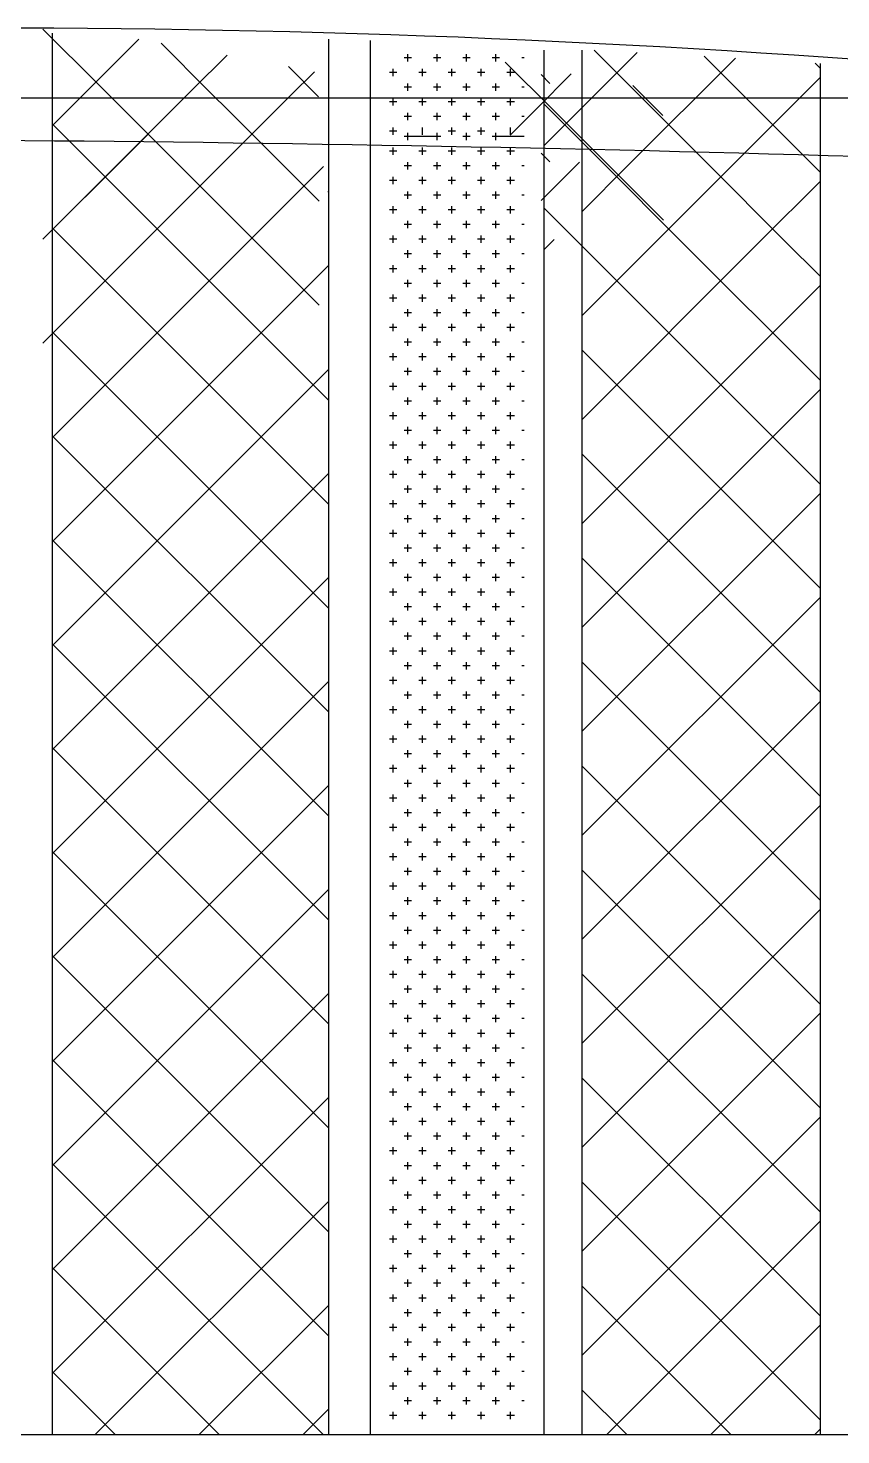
# Model space of a CAD drawing. Header units: inches. Extents: x 18.5 to 61, y 8.5 to 33.3.
# Drawn here: x 34.953 to 35.273, y 27.474 to 28.028 of the extents above; entities that cross this region are included whole.
import ezdxf

# ---------------------------------------------------------------- set-up
doc = ezdxf.new("R2010")
doc.units = ezdxf.units.IN
doc.header["$MEASUREMENT"] = 0
doc.layers.add('02', color=2, linetype='Continuous')
doc.layers.add('4', color=4, linetype='Continuous')

msp = doc.modelspace()

# ---------------------------------------------------------------- linework, layer by layer
at = {"layer": '02'}
for p, q in [((34.98104, 28.00574), (34.95908, 28.0277)), ((34.96269, 28.02607), (34.96269, 27.47433)), ((34.97899, 28.00584), (34.99681, 28.02367)), ((35.07143, 28.02368), (35.07143, 27.47433)), ((35.02415, 28.00355), (35.00556, 28.02214)), ((35.08791, 28.02313), (35.08791, 27.47433)), ((35.1562, 28.01933), (35.1562, 27.47433)), ((35.1562, 27.9817), (35.19295, 28.01845)), ((35.1712, 28.01933), (35.1712, 27.47433)), ((35.22084, 27.97451), (35.17601, 28.01934)), ((35.01796, 28.00388), (35.03154, 28.01746)), ((35.06758, 28.00105), (35.05574, 28.01289)), ((35.10409, 28.01638), (35.1012, 28.01638)), ((35.10265, 28.01494), (35.10265, 28.01783)), ((35.11567, 28.01638), (35.11278, 28.01638)), ((35.11422, 28.01494), (35.11422, 28.01783)), ((35.12725, 28.01638), (35.12435, 28.01638)), ((35.1258, 28.01494), (35.1258, 28.01783)), ((35.13882, 28.01638), (35.13593, 28.01638)), ((35.13738, 28.01494), (35.13738, 28.01783)), ((35.15962, 27.99612), (35.14103, 28.01471)), ((35.14852, 28.01638), (35.1475, 28.01638)), ((35.18947, 27.97405), (35.23165, 28.01622)), ((35.26116, 27.97511), (35.21931, 28.01696)), ((35.26494, 28.01227), (35.26299, 28.01422)), ((35.26494, 28.01409), (35.26494, 27.47433)), ((35.0567, 28.0017), (35.0659, 28.0109)), ((35.09831, 28.0106), (35.09541, 28.0106)), ((35.09686, 28.00915), (35.09686, 28.01204)), ((35.10988, 28.0106), (35.10699, 28.0106)), ((35.10844, 28.00915), (35.10844, 28.01204)), ((35.12146, 28.0106), (35.11856, 28.0106)), ((35.12001, 28.00915), (35.12001, 28.01204)), ((35.13303, 28.0106), (35.13014, 28.0106)), ((35.13159, 28.00915), (35.13159, 28.01204)), ((35.14461, 28.0106), (35.14172, 28.0106)), ((35.14316, 28.00915), (35.14316, 28.01204)), ((35.15342, 27.99645), (35.167, 28.01003)), ((35.15862, 28.00631), (35.1552, 28.00973)), ((35.23104, 27.97469), (35.26494, 28.00859)), ((34.96479, 27.99164), (34.97899, 28.00584)), ((34.99393, 27.99284), (34.98104, 28.00574)), ((35.00748, 27.9934), (35.01796, 28.00388)), ((35.03323, 27.99447), (35.02415, 28.00355)), ((35.05017, 27.99517), (35.0567, 28.0017)), ((35.10409, 28.00481), (35.1012, 28.00481)), ((35.10265, 28.00336), (35.10265, 28.00625)), ((35.11567, 28.00481), (35.11278, 28.00481)), ((35.11422, 28.00336), (35.11422, 28.00625)), ((35.12725, 28.00481), (35.12435, 28.00481)), ((35.1258, 28.00336), (35.1258, 28.00625)), ((35.13882, 28.00481), (35.13593, 28.00481)), ((35.13738, 28.00336), (35.13738, 28.00625)), ((35.14852, 28.00481), (35.1475, 28.00481)), ((35.20305, 27.99362), (35.19121, 28.00546)), ((34.21736, 28.00057), (35.42063, 28.00057)), ((35.09831, 27.99902), (35.09541, 27.99902)), ((35.09686, 27.99757), (35.09686, 28.00047)), ((35.10988, 27.99902), (35.10699, 27.99902)), ((35.10844, 27.99757), (35.10844, 28.00047)), ((35.12146, 27.99902), (35.11856, 27.99902)), ((35.12001, 27.99757), (35.12001, 28.00047)), ((35.13303, 27.99902), (35.13014, 27.99902)), ((35.13159, 27.99757), (35.13159, 28.00047)), ((35.14461, 27.99902), (35.14172, 27.99902)), ((35.14294, 27.98597), (35.15342, 27.99645)), ((35.14316, 27.99757), (35.14316, 28.00047)), ((35.18018, 27.97424), (35.1562, 27.99823)), ((35.1687, 27.98704), (35.15962, 27.99612)), ((34.95908, 27.90408), (35.05017, 27.99517)), ((34.95908, 27.945), (35.00748, 27.9934)), ((34.96269, 27.98954), (34.96533, 27.99219)), ((34.98465, 27.96843), (34.96269, 27.99039)), ((35.06782, 27.91896), (34.99393, 27.99284)), ((35.06782, 27.95988), (35.03323, 27.99447)), ((35.10409, 27.99323), (35.1012, 27.99323)), ((35.10265, 27.99178), (35.10265, 27.99468)), ((35.11567, 27.99323), (35.11278, 27.99323)), ((35.11422, 27.99178), (35.11422, 27.99468)), ((35.12725, 27.99323), (35.12435, 27.99323)), ((35.1258, 27.99178), (35.1258, 27.99468)), ((35.13882, 27.99323), (35.13593, 27.99323)), ((35.13738, 27.99178), (35.13738, 27.99468)), ((35.14852, 27.99323), (35.1475, 27.99323)), ((34.9826, 27.96852), (35.00043, 27.98635)), ((35.09831, 27.98744), (35.09541, 27.98744)), ((35.09686, 27.986), (35.09686, 27.98889)), ((35.11567, 27.98544), (35.1012, 27.98544)), ((35.10265, 27.98399), (35.10265, 27.98689)), ((35.10844, 27.986), (35.10844, 27.98889)), ((35.11422, 27.98399), (35.11422, 27.98689)), ((35.12146, 27.98744), (35.11856, 27.98744)), ((35.12001, 27.986), (35.12001, 27.98889)), ((35.12725, 27.98544), (35.12435, 27.98544)), ((35.1258, 27.98399), (35.1258, 27.98689)), ((35.13303, 27.98744), (35.13014, 27.98744)), ((35.13159, 27.986), (35.13159, 27.98889)), ((35.14852, 27.98544), (35.13593, 27.98544)), ((35.13738, 27.98399), (35.13738, 27.98689)), ((35.14316, 27.986), (35.14316, 27.98889)), ((35.20329, 27.95245), (35.1687, 27.98704)), ((35.02157, 27.96657), (35.03515, 27.98015)), ((35.09831, 27.97965), (35.09541, 27.97965)), ((35.09686, 27.9782), (35.09686, 27.9811)), ((35.10988, 27.97965), (35.10699, 27.97965)), ((35.10844, 27.9782), (35.10844, 27.9811)), ((35.12146, 27.97965), (35.11856, 27.97965)), ((35.12001, 27.9782), (35.12001, 27.9811)), ((35.13303, 27.97965), (35.13014, 27.97965)), ((35.13159, 27.9782), (35.13159, 27.9811)), ((35.14461, 27.97965), (35.14172, 27.97965)), ((35.14316, 27.9782), (35.14316, 27.9811)), ((35.10409, 27.97386), (35.1012, 27.97386)), ((35.10265, 27.97242), (35.10265, 27.97531)), ((35.11567, 27.97386), (35.11278, 27.97386)), ((35.11422, 27.97242), (35.11422, 27.97531)), ((35.12725, 27.97386), (35.12435, 27.97386)), ((35.1258, 27.97242), (35.1258, 27.97531)), ((35.13882, 27.97386), (35.13593, 27.97386)), ((35.13738, 27.97242), (35.13738, 27.97531)), ((35.14852, 27.97386), (35.1475, 27.97386)), ((35.15862, 27.97537), (35.1552, 27.97879)), ((35.1552, 27.96021), (35.17026, 27.97527)), ((35.1712, 27.95577), (35.18947, 27.97405)), ((35.20992, 27.9445), (35.18018, 27.97424)), ((35.20091, 27.94456), (35.23104, 27.97469)), ((35.25113, 27.94422), (35.22084, 27.97451)), ((35.26494, 27.97134), (35.26116, 27.97511)), ((34.9684, 27.95432), (34.9826, 27.96852)), ((34.99755, 27.95553), (34.98465, 27.96843)), ((35.06031, 27.96439), (35.06952, 27.97359)), ((35.09686, 27.96663), (35.09686, 27.96952)), ((35.10844, 27.96663), (35.10844, 27.96952)), ((35.12001, 27.96663), (35.12001, 27.96952)), ((35.13159, 27.96663), (35.13159, 27.96952)), ((35.14316, 27.96663), (35.14316, 27.96952)), ((35.01109, 27.95609), (35.02157, 27.96657)), ((35.05378, 27.95786), (35.06031, 27.96439)), ((35.07143, 27.9635), (35.0712, 27.96373)), ((35.09831, 27.96807), (35.09541, 27.96807)), ((35.10265, 27.96084), (35.10265, 27.96373)), ((35.10988, 27.96807), (35.10699, 27.96807)), ((35.11422, 27.96084), (35.11422, 27.96373)), ((35.12146, 27.96807), (35.11856, 27.96807)), ((35.1258, 27.96084), (35.1258, 27.96373)), ((35.13303, 27.96807), (35.13014, 27.96807)), ((35.13738, 27.96084), (35.13738, 27.96373)), ((35.14461, 27.96807), (35.14172, 27.96807)), ((35.24156, 27.94429), (35.26494, 27.96766)), ((34.96269, 27.86676), (35.05378, 27.95786)), ((35.09686, 27.95505), (35.09686, 27.95795)), ((35.10409, 27.96229), (35.1012, 27.96229)), ((35.10844, 27.95505), (35.10844, 27.95795)), ((35.11567, 27.96229), (35.11278, 27.96229)), ((35.12001, 27.95505), (35.12001, 27.95795)), ((35.12725, 27.96229), (35.12435, 27.96229)), ((35.13159, 27.95505), (35.13159, 27.95795)), ((35.13882, 27.96229), (35.13593, 27.96229)), ((35.14316, 27.95505), (35.14316, 27.95795)), ((35.14852, 27.96229), (35.1475, 27.96229)), ((35.16871, 27.94478), (35.1562, 27.9573)), ((34.96269, 27.90769), (35.01109, 27.95609)), ((34.96269, 27.94861), (34.9684, 27.95432)), ((35.07143, 27.88164), (34.99755, 27.95553)), ((35.09831, 27.9565), (35.09541, 27.9565)), ((35.10265, 27.94926), (35.10265, 27.95216)), ((35.10988, 27.9565), (35.10699, 27.9565)), ((35.11422, 27.94926), (35.11422, 27.95216)), ((35.12146, 27.9565), (35.11856, 27.9565)), ((35.1258, 27.94926), (35.1258, 27.95216)), ((35.13303, 27.9565), (35.13014, 27.9565)), ((35.13738, 27.94926), (35.13738, 27.95216)), ((35.14461, 27.9565), (35.14172, 27.9565)), ((35.07143, 27.84072), (34.96269, 27.94946)), ((35.09686, 27.94348), (35.09686, 27.94637)), ((35.10409, 27.95071), (35.1012, 27.95071)), ((35.10844, 27.94348), (35.10844, 27.94637)), ((35.11567, 27.95071), (35.11278, 27.95071)), ((35.12001, 27.94348), (35.12001, 27.94637)), ((35.12725, 27.95071), (35.12435, 27.95071)), ((35.13159, 27.94348), (35.13159, 27.94637)), ((35.13882, 27.95071), (35.13593, 27.95071)), ((35.14316, 27.94348), (35.14316, 27.94637)), ((35.14852, 27.95071), (35.1475, 27.95071)), ((35.09831, 27.94492), (35.09541, 27.94492)), ((35.10265, 27.93769), (35.10265, 27.94058)), ((35.10988, 27.94492), (35.10699, 27.94492)), ((35.11422, 27.93769), (35.11422, 27.94058)), ((35.12146, 27.94492), (35.11856, 27.94492)), ((35.1258, 27.93769), (35.1258, 27.94058)), ((35.13303, 27.94492), (35.13014, 27.94492)), ((35.13738, 27.93769), (35.13738, 27.94058)), ((35.14461, 27.94492), (35.14172, 27.94492)), ((35.1562, 27.94077), (35.16027, 27.94484)), ((35.26494, 27.84856), (35.16871, 27.94478)), ((35.1712, 27.91484), (35.20091, 27.94456)), ((35.1712, 27.87392), (35.24156, 27.94429)), ((35.26494, 27.88949), (35.20992, 27.9445)), ((35.26494, 27.93041), (35.25113, 27.94422)), ((35.10409, 27.93914), (35.1012, 27.93914)), ((35.11567, 27.93914), (35.11278, 27.93914)), ((35.12725, 27.93914), (35.12435, 27.93914)), ((35.13882, 27.93914), (35.13593, 27.93914)), ((35.14852, 27.93914), (35.1475, 27.93914)), ((34.96269, 27.82583), (35.07143, 27.93458)), ((35.09831, 27.93335), (35.09541, 27.93335)), ((35.09686, 27.9319), (35.09686, 27.93479)), ((35.10988, 27.93335), (35.10699, 27.93335)), ((35.10844, 27.9319), (35.10844, 27.93479)), ((35.12146, 27.93335), (35.11856, 27.93335)), ((35.12001, 27.9319), (35.12001, 27.93479)), ((35.13303, 27.93335), (35.13014, 27.93335)), ((35.13159, 27.9319), (35.13159, 27.93479)), ((35.14461, 27.93335), (35.14172, 27.93335)), ((35.14316, 27.9319), (35.14316, 27.93479)), ((35.10409, 27.92756), (35.1012, 27.92756)), ((35.10265, 27.92611), (35.10265, 27.92901)), ((35.11567, 27.92756), (35.11278, 27.92756)), ((35.11422, 27.92611), (35.11422, 27.92901)), ((35.12725, 27.92756), (35.12435, 27.92756)), ((35.1258, 27.92611), (35.1258, 27.92901)), ((35.13882, 27.92756), (35.13593, 27.92756)), ((35.13738, 27.92611), (35.13738, 27.92901)), ((35.14852, 27.92756), (35.1475, 27.92756)), ((35.1712, 27.83299), (35.26494, 27.92673)), ((35.09831, 27.92177), (35.09541, 27.92177)), ((35.09686, 27.92032), (35.09686, 27.92322)), ((35.10988, 27.92177), (35.10699, 27.92177)), ((35.10844, 27.92032), (35.10844, 27.92322)), ((35.12146, 27.92177), (35.11856, 27.92177)), ((35.12001, 27.92032), (35.12001, 27.92322)), ((35.13303, 27.92177), (35.13014, 27.92177)), ((35.13159, 27.92032), (35.13159, 27.92322)), ((35.14461, 27.92177), (35.14172, 27.92177)), ((35.14316, 27.92032), (35.14316, 27.92322)), ((35.10409, 27.91598), (35.1012, 27.91598)), ((35.10265, 27.91454), (35.10265, 27.91743)), ((35.11567, 27.91598), (35.11278, 27.91598)), ((35.11422, 27.91454), (35.11422, 27.91743)), ((35.12725, 27.91598), (35.12435, 27.91598)), ((35.1258, 27.91454), (35.1258, 27.91743)), ((35.13882, 27.91598), (35.13593, 27.91598)), ((35.13738, 27.91454), (35.13738, 27.91743)), ((35.14852, 27.91598), (35.1475, 27.91598)), ((35.07143, 27.79979), (34.96269, 27.90853)), ((35.09831, 27.9102), (35.09541, 27.9102)), ((35.09686, 27.90875), (35.09686, 27.91164)), ((35.10988, 27.9102), (35.10699, 27.9102)), ((35.10844, 27.90875), (35.10844, 27.91164)), ((35.12146, 27.9102), (35.11856, 27.9102)), ((35.12001, 27.90875), (35.12001, 27.91164)), ((35.13303, 27.9102), (35.13014, 27.9102)), ((35.13159, 27.90875), (35.13159, 27.91164)), ((35.14461, 27.9102), (35.14172, 27.9102)), ((35.14316, 27.90875), (35.14316, 27.91164)), ((35.10409, 27.90441), (35.1012, 27.90441)), ((35.10265, 27.90296), (35.10265, 27.90585)), ((35.11567, 27.90441), (35.11278, 27.90441)), ((35.11422, 27.90296), (35.11422, 27.90585)), ((35.12725, 27.90441), (35.12435, 27.90441)), ((35.1258, 27.90296), (35.1258, 27.90585)), ((35.13882, 27.90441), (35.13593, 27.90441)), ((35.13738, 27.90296), (35.13738, 27.90585)), ((35.14852, 27.90441), (35.1475, 27.90441)), ((35.09831, 27.89862), (35.09541, 27.89862)), ((35.09686, 27.89717), (35.09686, 27.90007)), ((35.10988, 27.89862), (35.10699, 27.89862)), ((35.10844, 27.89717), (35.10844, 27.90007)), ((35.12146, 27.89862), (35.11856, 27.89862)), ((35.12001, 27.89717), (35.12001, 27.90007)), ((35.13303, 27.89862), (35.13014, 27.89862)), ((35.13159, 27.89717), (35.13159, 27.90007)), ((35.14461, 27.89862), (35.14172, 27.89862)), ((35.14316, 27.89717), (35.14316, 27.90007)), ((35.26494, 27.80763), (35.1712, 27.90137)), ((34.96269, 27.78491), (35.07143, 27.89365)), ((35.10409, 27.89283), (35.1012, 27.89283)), ((35.10265, 27.89138), (35.10265, 27.89428)), ((35.11567, 27.89283), (35.11278, 27.89283)), ((35.11422, 27.89138), (35.11422, 27.89428)), ((35.12725, 27.89283), (35.12435, 27.89283)), ((35.1258, 27.89138), (35.1258, 27.89428)), ((35.13882, 27.89283), (35.13593, 27.89283)), ((35.13738, 27.89138), (35.13738, 27.89428)), ((35.14852, 27.89283), (35.1475, 27.89283)), ((35.09831, 27.88704), (35.09541, 27.88704)), ((35.09686, 27.8856), (35.09686, 27.88849)), ((35.10988, 27.88704), (35.10699, 27.88704)), ((35.10844, 27.8856), (35.10844, 27.88849)), ((35.12146, 27.88704), (35.11856, 27.88704)), ((35.12001, 27.8856), (35.12001, 27.88849)), ((35.13303, 27.88704), (35.13014, 27.88704)), ((35.13159, 27.8856), (35.13159, 27.88849)), ((35.14461, 27.88704), (35.14172, 27.88704)), ((35.14316, 27.8856), (35.14316, 27.88849)), ((35.1712, 27.79206), (35.26494, 27.88581)), ((35.10409, 27.88126), (35.1012, 27.88126)), ((35.10265, 27.87981), (35.10265, 27.8827)), ((35.11567, 27.88126), (35.11278, 27.88126)), ((35.11422, 27.87981), (35.11422, 27.8827)), ((35.12725, 27.88126), (35.12435, 27.88126)), ((35.1258, 27.87981), (35.1258, 27.8827)), ((35.13882, 27.88126), (35.13593, 27.88126)), ((35.13738, 27.87981), (35.13738, 27.8827)), ((35.14852, 27.88126), (35.1475, 27.88126)), ((35.09831, 27.87547), (35.09541, 27.87547)), ((35.09686, 27.87402), (35.09686, 27.87691)), ((35.10988, 27.87547), (35.10699, 27.87547)), ((35.10844, 27.87402), (35.10844, 27.87691)), ((35.12146, 27.87547), (35.11856, 27.87547)), ((35.12001, 27.87402), (35.12001, 27.87691)), ((35.13303, 27.87547), (35.13014, 27.87547)), ((35.13159, 27.87402), (35.13159, 27.87691)), ((35.14461, 27.87547), (35.14172, 27.87547)), ((35.14316, 27.87402), (35.14316, 27.87691)), ((35.10409, 27.86968), (35.1012, 27.86968)), ((35.10265, 27.86823), (35.10265, 27.87113)), ((35.11567, 27.86968), (35.11278, 27.86968)), ((35.11422, 27.86823), (35.11422, 27.87113)), ((35.12725, 27.86968), (35.12435, 27.86968)), ((35.1258, 27.86823), (35.1258, 27.87113)), ((35.13882, 27.86968), (35.13593, 27.86968)), ((35.13738, 27.86823), (35.13738, 27.87113)), ((35.14852, 27.86968), (35.1475, 27.86968)), ((35.07143, 27.75886), (34.96269, 27.86761)), ((35.09831, 27.86389), (35.09541, 27.86389)), ((35.09686, 27.86245), (35.09686, 27.86534)), ((35.10988, 27.86389), (35.10699, 27.86389)), ((35.10844, 27.86245), (35.10844, 27.86534)), ((35.12146, 27.86389), (35.11856, 27.86389)), ((35.12001, 27.86245), (35.12001, 27.86534)), ((35.13303, 27.86389), (35.13014, 27.86389)), ((35.13159, 27.86245), (35.13159, 27.86534)), ((35.14461, 27.86389), (35.14172, 27.86389)), ((35.14316, 27.86245), (35.14316, 27.86534)), ((35.10409, 27.8581), (35.1012, 27.8581)), ((35.10265, 27.85666), (35.10265, 27.85955)), ((35.11567, 27.8581), (35.11278, 27.8581)), ((35.11422, 27.85666), (35.11422, 27.85955)), ((35.12725, 27.8581), (35.12435, 27.8581)), ((35.1258, 27.85666), (35.1258, 27.85955)), ((35.13882, 27.8581), (35.13593, 27.8581)), ((35.13738, 27.85666), (35.13738, 27.85955)), ((35.14852, 27.8581), (35.1475, 27.8581)), ((35.26494, 27.7667), (35.1712, 27.86045)), ((34.96269, 27.74398), (35.07143, 27.85272)), ((35.09831, 27.85232), (35.09541, 27.85232)), ((35.09686, 27.85087), (35.09686, 27.85376)), ((35.10988, 27.85232), (35.10699, 27.85232)), ((35.10844, 27.85087), (35.10844, 27.85376)), ((35.12146, 27.85232), (35.11856, 27.85232)), ((35.12001, 27.85087), (35.12001, 27.85376)), ((35.13303, 27.85232), (35.13014, 27.85232)), ((35.13159, 27.85087), (35.13159, 27.85376)), ((35.14461, 27.85232), (35.14172, 27.85232)), ((35.14316, 27.85087), (35.14316, 27.85376)), ((35.10409, 27.84653), (35.1012, 27.84653)), ((35.10265, 27.84508), (35.10265, 27.84798)), ((35.11567, 27.84653), (35.11278, 27.84653)), ((35.11422, 27.84508), (35.11422, 27.84798)), ((35.12725, 27.84653), (35.12435, 27.84653)), ((35.1258, 27.84508), (35.1258, 27.84798)), ((35.13882, 27.84653), (35.13593, 27.84653)), ((35.13738, 27.84508), (35.13738, 27.84798)), ((35.14852, 27.84653), (35.1475, 27.84653)), ((35.09686, 27.83929), (35.09686, 27.84219)), ((35.10844, 27.83929), (35.10844, 27.84219)), ((35.12001, 27.83929), (35.12001, 27.84219)), ((35.13159, 27.83929), (35.13159, 27.84219)), ((35.14316, 27.83929), (35.14316, 27.84219)), ((35.1712, 27.75114), (35.26494, 27.84488)), ((35.09831, 27.84074), (35.09541, 27.84074)), ((35.10265, 27.83351), (35.10265, 27.8364)), ((35.10988, 27.84074), (35.10699, 27.84074)), ((35.11422, 27.83351), (35.11422, 27.8364)), ((35.12146, 27.84074), (35.11856, 27.84074)), ((35.1258, 27.83351), (35.1258, 27.8364)), ((35.13303, 27.84074), (35.13014, 27.84074)), ((35.13738, 27.83351), (35.13738, 27.8364)), ((35.14461, 27.84074), (35.14172, 27.84074)), ((35.09686, 27.82772), (35.09686, 27.83061)), ((35.10409, 27.83495), (35.1012, 27.83495)), ((35.10844, 27.82772), (35.10844, 27.83061)), ((35.11567, 27.83495), (35.11278, 27.83495)), ((35.12001, 27.82772), (35.12001, 27.83061)), ((35.12725, 27.83495), (35.12435, 27.83495)), ((35.13159, 27.82772), (35.13159, 27.83061)), ((35.13882, 27.83495), (35.13593, 27.83495)), ((35.14316, 27.82772), (35.14316, 27.83061)), ((35.14852, 27.83495), (35.1475, 27.83495)), ((35.07143, 27.71794), (34.96269, 27.82668)), ((35.09831, 27.82916), (35.09541, 27.82916)), ((35.10265, 27.82193), (35.10265, 27.82482)), ((35.10988, 27.82916), (35.10699, 27.82916)), ((35.11422, 27.82193), (35.11422, 27.82482)), ((35.12146, 27.82916), (35.11856, 27.82916)), ((35.1258, 27.82193), (35.1258, 27.82482)), ((35.13303, 27.82916), (35.13014, 27.82916)), ((35.13738, 27.82193), (35.13738, 27.82482)), ((35.14461, 27.82916), (35.14172, 27.82916)), ((35.09686, 27.81614), (35.09686, 27.81904)), ((35.10409, 27.82338), (35.1012, 27.82338)), ((35.10844, 27.81614), (35.10844, 27.81904)), ((35.11567, 27.82338), (35.11278, 27.82338)), ((35.12001, 27.81614), (35.12001, 27.81904)), ((35.12725, 27.82338), (35.12435, 27.82338)), ((35.13159, 27.81614), (35.13159, 27.81904)), ((35.13882, 27.82338), (35.13593, 27.82338)), ((35.14316, 27.81614), (35.14316, 27.81904)), ((35.14852, 27.82338), (35.1475, 27.82338)), ((35.26494, 27.72578), (35.1712, 27.81952)), ((35.09831, 27.81759), (35.09541, 27.81759)), ((35.10265, 27.81035), (35.10265, 27.81325)), ((35.10988, 27.81759), (35.10699, 27.81759)), ((35.11422, 27.81035), (35.11422, 27.81325)), ((35.12146, 27.81759), (35.11856, 27.81759)), ((35.1258, 27.81035), (35.1258, 27.81325)), ((35.13303, 27.81759), (35.13014, 27.81759)), ((35.13738, 27.81035), (35.13738, 27.81325)), ((35.14461, 27.81759), (35.14172, 27.81759)), ((34.96269, 27.70305), (35.07143, 27.8118)), ((35.10409, 27.8118), (35.1012, 27.8118)), ((35.11567, 27.8118), (35.11278, 27.8118)), ((35.12725, 27.8118), (35.12435, 27.8118)), ((35.13882, 27.8118), (35.13593, 27.8118)), ((35.14852, 27.8118), (35.1475, 27.8118)), ((35.09831, 27.80601), (35.09541, 27.80601)), ((35.09686, 27.80457), (35.09686, 27.80746)), ((35.10988, 27.80601), (35.10699, 27.80601)), ((35.10844, 27.80457), (35.10844, 27.80746)), ((35.12146, 27.80601), (35.11856, 27.80601)), ((35.12001, 27.80457), (35.12001, 27.80746)), ((35.13303, 27.80601), (35.13014, 27.80601)), ((35.13159, 27.80457), (35.13159, 27.80746)), ((35.14461, 27.80601), (35.14172, 27.80601)), ((35.14316, 27.80457), (35.14316, 27.80746)), ((35.1712, 27.71021), (35.26494, 27.80395)), ((35.10409, 27.80022), (35.1012, 27.80022)), ((35.10265, 27.79878), (35.10265, 27.80167)), ((35.11567, 27.80022), (35.11278, 27.80022)), ((35.11422, 27.79878), (35.11422, 27.80167)), ((35.12725, 27.80022), (35.12435, 27.80022)), ((35.1258, 27.79878), (35.1258, 27.80167)), ((35.13882, 27.80022), (35.13593, 27.80022)), ((35.13738, 27.79878), (35.13738, 27.80167)), ((35.14852, 27.80022), (35.1475, 27.80022)), ((35.09831, 27.79444), (35.09541, 27.79444)), ((35.09686, 27.79299), (35.09686, 27.79588)), ((35.10988, 27.79444), (35.10699, 27.79444)), ((35.10844, 27.79299), (35.10844, 27.79588)), ((35.12146, 27.79444), (35.11856, 27.79444)), ((35.12001, 27.79299), (35.12001, 27.79588)), ((35.13303, 27.79444), (35.13014, 27.79444)), ((35.13159, 27.79299), (35.13159, 27.79588)), ((35.14461, 27.79444), (35.14172, 27.79444)), ((35.14316, 27.79299), (35.14316, 27.79588)), ((35.07143, 27.67701), (34.96269, 27.78575)), ((35.10409, 27.78865), (35.1012, 27.78865)), ((35.10265, 27.7872), (35.10265, 27.7901)), ((35.11567, 27.78865), (35.11278, 27.78865)), ((35.11422, 27.7872), (35.11422, 27.7901)), ((35.12725, 27.78865), (35.12435, 27.78865)), ((35.1258, 27.7872), (35.1258, 27.7901)), ((35.13882, 27.78865), (35.13593, 27.78865)), ((35.13738, 27.7872), (35.13738, 27.7901)), ((35.14852, 27.78865), (35.1475, 27.78865)), ((35.09831, 27.78286), (35.09541, 27.78286)), ((35.09686, 27.78141), (35.09686, 27.78431)), ((35.10988, 27.78286), (35.10699, 27.78286)), ((35.10844, 27.78141), (35.10844, 27.78431)), ((35.12146, 27.78286), (35.11856, 27.78286)), ((35.12001, 27.78141), (35.12001, 27.78431)), ((35.13303, 27.78286), (35.13014, 27.78286)), ((35.13159, 27.78141), (35.13159, 27.78431)), ((35.14461, 27.78286), (35.14172, 27.78286)), ((35.14316, 27.78141), (35.14316, 27.78431)), ((35.10409, 27.77707), (35.1012, 27.77707)), ((35.10265, 27.77563), (35.10265, 27.77852)), ((35.11567, 27.77707), (35.11278, 27.77707)), ((35.11422, 27.77563), (35.11422, 27.77852)), ((35.12725, 27.77707), (35.12435, 27.77707)), ((35.1258, 27.77563), (35.1258, 27.77852)), ((35.13882, 27.77707), (35.13593, 27.77707)), ((35.13738, 27.77563), (35.13738, 27.77852)), ((35.14852, 27.77707), (35.1475, 27.77707)), ((35.26494, 27.68485), (35.1712, 27.77859)), ((34.96269, 27.66213), (35.07143, 27.77087)), ((35.09831, 27.77129), (35.09541, 27.77129)), ((35.09686, 27.76984), (35.09686, 27.77273)), ((35.10988, 27.77129), (35.10699, 27.77129)), ((35.10844, 27.76984), (35.10844, 27.77273)), ((35.12146, 27.77129), (35.11856, 27.77129)), ((35.12001, 27.76984), (35.12001, 27.77273)), ((35.13303, 27.77129), (35.13014, 27.77129)), ((35.13159, 27.76984), (35.13159, 27.77273)), ((35.14461, 27.77129), (35.14172, 27.77129)), ((35.14316, 27.76984), (35.14316, 27.77273)), ((35.10409, 27.7655), (35.1012, 27.7655)), ((35.10265, 27.76405), (35.10265, 27.76694)), ((35.11567, 27.7655), (35.11278, 27.7655)), ((35.11422, 27.76405), (35.11422, 27.76694)), ((35.12725, 27.7655), (35.12435, 27.7655)), ((35.1258, 27.76405), (35.1258, 27.76694)), ((35.13882, 27.7655), (35.13593, 27.7655)), ((35.13738, 27.76405), (35.13738, 27.76694)), ((35.14852, 27.7655), (35.1475, 27.7655)), ((35.09831, 27.75971), (35.09541, 27.75971)), ((35.09686, 27.75826), (35.09686, 27.76116)), ((35.10988, 27.75971), (35.10699, 27.75971)), ((35.10844, 27.75826), (35.10844, 27.76116)), ((35.12146, 27.75971), (35.11856, 27.75971)), ((35.12001, 27.75826), (35.12001, 27.76116)), ((35.13303, 27.75971), (35.13014, 27.75971)), ((35.13159, 27.75826), (35.13159, 27.76116)), ((35.14461, 27.75971), (35.14172, 27.75971)), ((35.14316, 27.75826), (35.14316, 27.76116)), ((35.1712, 27.66928), (35.26494, 27.76303)), ((35.10409, 27.75392), (35.1012, 27.75392)), ((35.10265, 27.75247), (35.10265, 27.75537)), ((35.11567, 27.75392), (35.11278, 27.75392)), ((35.11422, 27.75247), (35.11422, 27.75537)), ((35.12725, 27.75392), (35.12435, 27.75392)), ((35.1258, 27.75247), (35.1258, 27.75537)), ((35.13882, 27.75392), (35.13593, 27.75392)), ((35.13738, 27.75247), (35.13738, 27.75537)), ((35.14852, 27.75392), (35.1475, 27.75392)), ((35.09831, 27.74813), (35.09541, 27.74813)), ((35.09686, 27.74669), (35.09686, 27.74958)), ((35.10988, 27.74813), (35.10699, 27.74813)), ((35.10844, 27.74669), (35.10844, 27.74958)), ((35.12146, 27.74813), (35.11856, 27.74813)), ((35.12001, 27.74669), (35.12001, 27.74958)), ((35.13303, 27.74813), (35.13014, 27.74813)), ((35.13159, 27.74669), (35.13159, 27.74958)), ((35.14461, 27.74813), (35.14172, 27.74813)), ((35.14316, 27.74669), (35.14316, 27.74958)), ((35.07143, 27.63608), (34.96269, 27.74482)), ((35.10409, 27.74235), (35.1012, 27.74235)), ((35.10265, 27.7409), (35.10265, 27.74379)), ((35.11567, 27.74235), (35.11278, 27.74235)), ((35.11422, 27.7409), (35.11422, 27.74379)), ((35.12725, 27.74235), (35.12435, 27.74235)), ((35.1258, 27.7409), (35.1258, 27.74379)), ((35.13882, 27.74235), (35.13593, 27.74235)), ((35.13738, 27.7409), (35.13738, 27.74379)), ((35.14852, 27.74235), (35.1475, 27.74235)), ((35.09831, 27.73656), (35.09541, 27.73656)), ((35.09686, 27.73511), (35.09686, 27.738)), ((35.10988, 27.73656), (35.10699, 27.73656)), ((35.10844, 27.73511), (35.10844, 27.738)), ((35.12146, 27.73656), (35.11856, 27.73656)), ((35.12001, 27.73511), (35.12001, 27.738)), ((35.13303, 27.73656), (35.13014, 27.73656)), ((35.13159, 27.73511), (35.13159, 27.738)), ((35.14461, 27.73656), (35.14172, 27.73656)), ((35.14316, 27.73511), (35.14316, 27.738)), ((35.26494, 27.64392), (35.1712, 27.73767)), ((35.10409, 27.73077), (35.1012, 27.73077)), ((35.10265, 27.72932), (35.10265, 27.73222)), ((35.11567, 27.73077), (35.11278, 27.73077)), ((35.11422, 27.72932), (35.11422, 27.73222)), ((35.12725, 27.73077), (35.12435, 27.73077)), ((35.1258, 27.72932), (35.1258, 27.73222)), ((35.13882, 27.73077), (35.13593, 27.73077)), ((35.13738, 27.72932), (35.13738, 27.73222)), ((35.14852, 27.73077), (35.1475, 27.73077)), ((34.96269, 27.6212), (35.07143, 27.72994)), ((35.09831, 27.72498), (35.09541, 27.72498)), ((35.09686, 27.72353), (35.09686, 27.72643)), ((35.10988, 27.72498), (35.10699, 27.72498)), ((35.10844, 27.72353), (35.10844, 27.72643)), ((35.12146, 27.72498), (35.11856, 27.72498)), ((35.12001, 27.72353), (35.12001, 27.72643)), ((35.13303, 27.72498), (35.13014, 27.72498)), ((35.13159, 27.72353), (35.13159, 27.72643)), ((35.14461, 27.72498), (35.14172, 27.72498)), ((35.14316, 27.72353), (35.14316, 27.72643)), ((35.10409, 27.71919), (35.1012, 27.71919)), ((35.10265, 27.71775), (35.10265, 27.72064)), ((35.11567, 27.71919), (35.11278, 27.71919)), ((35.11422, 27.71775), (35.11422, 27.72064)), ((35.12725, 27.71919), (35.12435, 27.71919)), ((35.1258, 27.71775), (35.1258, 27.72064)), ((35.13882, 27.71919), (35.13593, 27.71919)), ((35.13738, 27.71775), (35.13738, 27.72064)), ((35.14852, 27.71919), (35.1475, 27.71919)), ((35.1712, 27.62836), (35.26494, 27.7221)), ((35.09686, 27.71196), (35.09686, 27.71485)), ((35.10844, 27.71196), (35.10844, 27.71485)), ((35.12001, 27.71196), (35.12001, 27.71485)), ((35.13159, 27.71196), (35.13159, 27.71485)), ((35.14316, 27.71196), (35.14316, 27.71485)), ((35.09831, 27.71341), (35.09541, 27.71341)), ((35.10265, 27.70617), (35.10265, 27.70907)), ((35.10988, 27.71341), (35.10699, 27.71341)), ((35.11422, 27.70617), (35.11422, 27.70907)), ((35.12146, 27.71341), (35.11856, 27.71341)), ((35.1258, 27.70617), (35.1258, 27.70907)), ((35.13303, 27.71341), (35.13014, 27.71341)), ((35.13738, 27.70617), (35.13738, 27.70907)), ((35.14461, 27.71341), (35.14172, 27.71341)), ((35.07143, 27.59515), (34.96269, 27.7039)), ((35.09686, 27.70038), (35.09686, 27.70328)), ((35.10409, 27.70762), (35.1012, 27.70762)), ((35.10844, 27.70038), (35.10844, 27.70328)), ((35.11567, 27.70762), (35.11278, 27.70762)), ((35.12001, 27.70038), (35.12001, 27.70328)), ((35.12725, 27.70762), (35.12435, 27.70762)), ((35.13159, 27.70038), (35.13159, 27.70328)), ((35.13882, 27.70762), (35.13593, 27.70762)), ((35.14316, 27.70038), (35.14316, 27.70328)), ((35.14852, 27.70762), (35.1475, 27.70762)), ((35.09831, 27.70183), (35.09541, 27.70183)), ((35.10265, 27.6946), (35.10265, 27.69749)), ((35.10988, 27.70183), (35.10699, 27.70183)), ((35.11422, 27.6946), (35.11422, 27.69749)), ((35.12146, 27.70183), (35.11856, 27.70183)), ((35.1258, 27.6946), (35.1258, 27.69749)), ((35.13303, 27.70183), (35.13014, 27.70183)), ((35.13738, 27.6946), (35.13738, 27.69749)), ((35.14461, 27.70183), (35.14172, 27.70183)), ((35.09686, 27.68881), (35.09686, 27.6917)), ((35.10409, 27.69604), (35.1012, 27.69604)), ((35.10844, 27.68881), (35.10844, 27.6917)), ((35.11567, 27.69604), (35.11278, 27.69604)), ((35.12001, 27.68881), (35.12001, 27.6917)), ((35.12725, 27.69604), (35.12435, 27.69604)), ((35.13159, 27.68881), (35.13159, 27.6917)), ((35.13882, 27.69604), (35.13593, 27.69604)), ((35.14316, 27.68881), (35.14316, 27.6917)), ((35.14852, 27.69604), (35.1475, 27.69604)), ((35.26494, 27.603), (35.1712, 27.69674)), ((34.96269, 27.58027), (35.07143, 27.68902)), ((35.09831, 27.69025), (35.09541, 27.69025)), ((35.10265, 27.68302), (35.10265, 27.68591)), ((35.10988, 27.69025), (35.10699, 27.69025)), ((35.11422, 27.68302), (35.11422, 27.68591)), ((35.12146, 27.69025), (35.11856, 27.69025)), ((35.1258, 27.68302), (35.1258, 27.68591)), ((35.13303, 27.69025), (35.13014, 27.69025)), ((35.13738, 27.68302), (35.13738, 27.68591)), ((35.14461, 27.69025), (35.14172, 27.69025)), ((35.10409, 27.68447), (35.1012, 27.68447)), ((35.11567, 27.68447), (35.11278, 27.68447)), ((35.12725, 27.68447), (35.12435, 27.68447)), ((35.13882, 27.68447), (35.13593, 27.68447)), ((35.14852, 27.68447), (35.1475, 27.68447)), ((35.1712, 27.58743), (35.26494, 27.68117)), ((35.09831, 27.67868), (35.09541, 27.67868)), ((35.09686, 27.67723), (35.09686, 27.68013)), ((35.10988, 27.67868), (35.10699, 27.67868)), ((35.10844, 27.67723), (35.10844, 27.68013)), ((35.12146, 27.67868), (35.11856, 27.67868)), ((35.12001, 27.67723), (35.12001, 27.68013)), ((35.13303, 27.67868), (35.13014, 27.67868)), ((35.13159, 27.67723), (35.13159, 27.68013)), ((35.14461, 27.67868), (35.14172, 27.67868)), ((35.14316, 27.67723), (35.14316, 27.68013)), ((35.10409, 27.67289), (35.1012, 27.67289)), ((35.10265, 27.67144), (35.10265, 27.67434)), ((35.11567, 27.67289), (35.11278, 27.67289)), ((35.11422, 27.67144), (35.11422, 27.67434)), ((35.12725, 27.67289), (35.12435, 27.67289)), ((35.1258, 27.67144), (35.1258, 27.67434)), ((35.13882, 27.67289), (35.13593, 27.67289)), ((35.13738, 27.67144), (35.13738, 27.67434)), ((35.14852, 27.67289), (35.1475, 27.67289)), ((35.09831, 27.6671), (35.09541, 27.6671)), ((35.09686, 27.66566), (35.09686, 27.66855)), ((35.10988, 27.6671), (35.10699, 27.6671)), ((35.10844, 27.66566), (35.10844, 27.66855)), ((35.12146, 27.6671), (35.11856, 27.6671)), ((35.12001, 27.66566), (35.12001, 27.66855)), ((35.13303, 27.6671), (35.13014, 27.6671)), ((35.13159, 27.66566), (35.13159, 27.66855)), ((35.14461, 27.6671), (35.14172, 27.6671)), ((35.14316, 27.66566), (35.14316, 27.66855)), ((35.07143, 27.55423), (34.96269, 27.66297)), ((35.10409, 27.66131), (35.1012, 27.66131)), ((35.10265, 27.65987), (35.10265, 27.66276)), ((35.11567, 27.66131), (35.11278, 27.66131)), ((35.11422, 27.65987), (35.11422, 27.66276)), ((35.12725, 27.66131), (35.12435, 27.66131)), ((35.1258, 27.65987), (35.1258, 27.66276)), ((35.13882, 27.66131), (35.13593, 27.66131)), ((35.13738, 27.65987), (35.13738, 27.66276)), ((35.14852, 27.66131), (35.1475, 27.66131)), ((35.09831, 27.65553), (35.09541, 27.65553)), ((35.09686, 27.65408), (35.09686, 27.65697)), ((35.10988, 27.65553), (35.10699, 27.65553)), ((35.10844, 27.65408), (35.10844, 27.65697)), ((35.12146, 27.65553), (35.11856, 27.65553)), ((35.12001, 27.65408), (35.12001, 27.65697)), ((35.13303, 27.65553), (35.13014, 27.65553)), ((35.13159, 27.65408), (35.13159, 27.65697)), ((35.14461, 27.65553), (35.14172, 27.65553)), ((35.14316, 27.65408), (35.14316, 27.65697)), ((35.26494, 27.56207), (35.1712, 27.65581)), ((34.96269, 27.53935), (35.07143, 27.64809)), ((35.10409, 27.64974), (35.1012, 27.64974)), ((35.10265, 27.64829), (35.10265, 27.65119)), ((35.11567, 27.64974), (35.11278, 27.64974)), ((35.11422, 27.64829), (35.11422, 27.65119)), ((35.12725, 27.64974), (35.12435, 27.64974)), ((35.1258, 27.64829), (35.1258, 27.65119)), ((35.13882, 27.64974), (35.13593, 27.64974)), ((35.13738, 27.64829), (35.13738, 27.65119)), ((35.14852, 27.64974), (35.1475, 27.64974)), ((35.09831, 27.64395), (35.09541, 27.64395)), ((35.09686, 27.6425), (35.09686, 27.6454)), ((35.10988, 27.64395), (35.10699, 27.64395)), ((35.10844, 27.6425), (35.10844, 27.6454)), ((35.12146, 27.64395), (35.11856, 27.64395)), ((35.12001, 27.6425), (35.12001, 27.6454)), ((35.13303, 27.64395), (35.13014, 27.64395)), ((35.13159, 27.6425), (35.13159, 27.6454)), ((35.14461, 27.64395), (35.14172, 27.64395)), ((35.14316, 27.6425), (35.14316, 27.6454)), ((35.10409, 27.63816), (35.1012, 27.63816)), ((35.10265, 27.63672), (35.10265, 27.63961)), ((35.11567, 27.63816), (35.11278, 27.63816)), ((35.11422, 27.63672), (35.11422, 27.63961)), ((35.12725, 27.63816), (35.12435, 27.63816)), ((35.1258, 27.63672), (35.1258, 27.63961)), ((35.13882, 27.63816), (35.13593, 27.63816)), ((35.13738, 27.63672), (35.13738, 27.63961)), ((35.14852, 27.63816), (35.1475, 27.63816)), ((35.1712, 27.5465), (35.26494, 27.64025)), ((35.09831, 27.63237), (35.09541, 27.63237)), ((35.09686, 27.63093), (35.09686, 27.63382)), ((35.10988, 27.63237), (35.10699, 27.63237)), ((35.10844, 27.63093), (35.10844, 27.63382)), ((35.12146, 27.63237), (35.11856, 27.63237)), ((35.12001, 27.63093), (35.12001, 27.63382)), ((35.13303, 27.63237), (35.13014, 27.63237)), ((35.13159, 27.63093), (35.13159, 27.63382)), ((35.14461, 27.63237), (35.14172, 27.63237)), ((35.14316, 27.63093), (35.14316, 27.63382)), ((35.10409, 27.62659), (35.1012, 27.62659)), ((35.10265, 27.62514), (35.10265, 27.62803)), ((35.11567, 27.62659), (35.11278, 27.62659)), ((35.11422, 27.62514), (35.11422, 27.62803)), ((35.12725, 27.62659), (35.12435, 27.62659)), ((35.1258, 27.62514), (35.1258, 27.62803)), ((35.13882, 27.62659), (35.13593, 27.62659)), ((35.13738, 27.62514), (35.13738, 27.62803)), ((35.14852, 27.62659), (35.1475, 27.62659)), ((35.07143, 27.5133), (34.96269, 27.62204)), ((35.09831, 27.6208), (35.09541, 27.6208)), ((35.09686, 27.61935), (35.09686, 27.62225)), ((35.10988, 27.6208), (35.10699, 27.6208)), ((35.10844, 27.61935), (35.10844, 27.62225)), ((35.12146, 27.6208), (35.11856, 27.6208)), ((35.12001, 27.61935), (35.12001, 27.62225)), ((35.13303, 27.6208), (35.13014, 27.6208)), ((35.13159, 27.61935), (35.13159, 27.62225)), ((35.14461, 27.6208), (35.14172, 27.6208)), ((35.14316, 27.61935), (35.14316, 27.62225)), ((35.10409, 27.61501), (35.1012, 27.61501)), ((35.10265, 27.61356), (35.10265, 27.61646)), ((35.11567, 27.61501), (35.11278, 27.61501)), ((35.11422, 27.61356), (35.11422, 27.61646)), ((35.12725, 27.61501), (35.12435, 27.61501)), ((35.1258, 27.61356), (35.1258, 27.61646)), ((35.13882, 27.61501), (35.13593, 27.61501)), ((35.13738, 27.61356), (35.13738, 27.61646)), ((35.14852, 27.61501), (35.1475, 27.61501)), ((35.26494, 27.52114), (35.1712, 27.61489)), ((35.09831, 27.60922), (35.09541, 27.60922)), ((35.09686, 27.60778), (35.09686, 27.61067)), ((35.10988, 27.60922), (35.10699, 27.60922)), ((35.10844, 27.60778), (35.10844, 27.61067)), ((35.12146, 27.60922), (35.11856, 27.60922)), ((35.12001, 27.60778), (35.12001, 27.61067)), ((35.13303, 27.60922), (35.13014, 27.60922)), ((35.13159, 27.60778), (35.13159, 27.61067)), ((35.14461, 27.60922), (35.14172, 27.60922)), ((35.14316, 27.60778), (35.14316, 27.61067)), ((34.96269, 27.49842), (35.07143, 27.60716)), ((35.10409, 27.60344), (35.1012, 27.60344)), ((35.10265, 27.60199), (35.10265, 27.60488)), ((35.11567, 27.60344), (35.11278, 27.60344)), ((35.11422, 27.60199), (35.11422, 27.60488)), ((35.12725, 27.60344), (35.12435, 27.60344)), ((35.1258, 27.60199), (35.1258, 27.60488)), ((35.13882, 27.60344), (35.13593, 27.60344)), ((35.13738, 27.60199), (35.13738, 27.60488)), ((35.14852, 27.60344), (35.1475, 27.60344)), ((35.09831, 27.59765), (35.09541, 27.59765)), ((35.09686, 27.5962), (35.09686, 27.59909)), ((35.10988, 27.59765), (35.10699, 27.59765)), ((35.10844, 27.5962), (35.10844, 27.59909)), ((35.12146, 27.59765), (35.11856, 27.59765)), ((35.12001, 27.5962), (35.12001, 27.59909)), ((35.13303, 27.59765), (35.13014, 27.59765)), ((35.13159, 27.5962), (35.13159, 27.59909)), ((35.14461, 27.59765), (35.14172, 27.59765)), ((35.14316, 27.5962), (35.14316, 27.59909)), ((35.1712, 27.50558), (35.26494, 27.59932)), ((35.10409, 27.59186), (35.1012, 27.59186)), ((35.10265, 27.59041), (35.10265, 27.59331)), ((35.11567, 27.59186), (35.11278, 27.59186)), ((35.11422, 27.59041), (35.11422, 27.59331)), ((35.12725, 27.59186), (35.12435, 27.59186)), ((35.1258, 27.59041), (35.1258, 27.59331)), ((35.13882, 27.59186), (35.13593, 27.59186)), ((35.13738, 27.59041), (35.13738, 27.59331)), ((35.14852, 27.59186), (35.1475, 27.59186)), ((35.09686, 27.58462), (35.09686, 27.58752)), ((35.10844, 27.58462), (35.10844, 27.58752)), ((35.12001, 27.58462), (35.12001, 27.58752)), ((35.13159, 27.58462), (35.13159, 27.58752)), ((35.14316, 27.58462), (35.14316, 27.58752)), ((35.06948, 27.47433), (34.96269, 27.58112)), ((35.09831, 27.58607), (35.09541, 27.58607)), ((35.10265, 27.57884), (35.10265, 27.58173)), ((35.10988, 27.58607), (35.10699, 27.58607)), ((35.11422, 27.57884), (35.11422, 27.58173)), ((35.12146, 27.58607), (35.11856, 27.58607)), ((35.1258, 27.57884), (35.1258, 27.58173)), ((35.13303, 27.58607), (35.13014, 27.58607)), ((35.13738, 27.57884), (35.13738, 27.58173)), ((35.14461, 27.58607), (35.14172, 27.58607)), ((35.09686, 27.57305), (35.09686, 27.57594)), ((35.10409, 27.58028), (35.1012, 27.58028)), ((35.10844, 27.57305), (35.10844, 27.57594)), ((35.11567, 27.58028), (35.11278, 27.58028)), ((35.12001, 27.57305), (35.12001, 27.57594)), ((35.12725, 27.58028), (35.12435, 27.58028)), ((35.13159, 27.57305), (35.13159, 27.57594)), ((35.13882, 27.58028), (35.13593, 27.58028)), ((35.14316, 27.57305), (35.14316, 27.57594)), ((35.14852, 27.58028), (35.1475, 27.58028)), ((35.09831, 27.5745), (35.09541, 27.5745)), ((35.10265, 27.56726), (35.10265, 27.57015)), ((35.10988, 27.5745), (35.10699, 27.5745)), ((35.11422, 27.56726), (35.11422, 27.57015)), ((35.12146, 27.5745), (35.11856, 27.5745)), ((35.1258, 27.56726), (35.1258, 27.57015)), ((35.13303, 27.5745), (35.13014, 27.5745)), ((35.13738, 27.56726), (35.13738, 27.57015)), ((35.14461, 27.5745), (35.14172, 27.5745)), ((35.26494, 27.48022), (35.1712, 27.57396)), ((34.97952, 27.47433), (35.07143, 27.56623)), ((35.09686, 27.56147), (35.09686, 27.56437)), ((35.10409, 27.56871), (35.1012, 27.56871)), ((35.10844, 27.56147), (35.10844, 27.56437)), ((35.11567, 27.56871), (35.11278, 27.56871)), ((35.12001, 27.56147), (35.12001, 27.56437)), ((35.12725, 27.56871), (35.12435, 27.56871)), ((35.13159, 27.56147), (35.13159, 27.56437)), ((35.13882, 27.56871), (35.13593, 27.56871)), ((35.14316, 27.56147), (35.14316, 27.56437)), ((35.14852, 27.56871), (35.1475, 27.56871)), ((35.09831, 27.56292), (35.09541, 27.56292)), ((35.10265, 27.55568), (35.10265, 27.55858)), ((35.10988, 27.56292), (35.10699, 27.56292)), ((35.11422, 27.55568), (35.11422, 27.55858)), ((35.12146, 27.56292), (35.11856, 27.56292)), ((35.1258, 27.55568), (35.1258, 27.55858)), ((35.13303, 27.56292), (35.13014, 27.56292)), ((35.13738, 27.55568), (35.13738, 27.55858)), ((35.14461, 27.56292), (35.14172, 27.56292)), ((35.10409, 27.55713), (35.1012, 27.55713)), ((35.11567, 27.55713), (35.11278, 27.55713)), ((35.12725, 27.55713), (35.12435, 27.55713)), ((35.13882, 27.55713), (35.13593, 27.55713)), ((35.14852, 27.55713), (35.1475, 27.55713)), ((35.18087, 27.47433), (35.26494, 27.55839)), ((35.09831, 27.55134), (35.09541, 27.55134)), ((35.09686, 27.5499), (35.09686, 27.55279)), ((35.10988, 27.55134), (35.10699, 27.55134)), ((35.10844, 27.5499), (35.10844, 27.55279)), ((35.12146, 27.55134), (35.11856, 27.55134)), ((35.12001, 27.5499), (35.12001, 27.55279)), ((35.13303, 27.55134), (35.13014, 27.55134)), ((35.13159, 27.5499), (35.13159, 27.55279)), ((35.14461, 27.55134), (35.14172, 27.55134)), ((35.14316, 27.5499), (35.14316, 27.55279)), ((35.10409, 27.54556), (35.1012, 27.54556)), ((35.10265, 27.54411), (35.10265, 27.547)), ((35.11567, 27.54556), (35.11278, 27.54556)), ((35.11422, 27.54411), (35.11422, 27.547)), ((35.12725, 27.54556), (35.12435, 27.54556)), ((35.1258, 27.54411), (35.1258, 27.547)), ((35.13882, 27.54556), (35.13593, 27.54556)), ((35.13738, 27.54411), (35.13738, 27.547)), ((35.14852, 27.54556), (35.1475, 27.54556)), ((35.02855, 27.47433), (34.96269, 27.54019)), ((35.09831, 27.53977), (35.09541, 27.53977)), ((35.09686, 27.53832), (35.09686, 27.54122)), ((35.10988, 27.53977), (35.10699, 27.53977)), ((35.10844, 27.53832), (35.10844, 27.54122)), ((35.12146, 27.53977), (35.11856, 27.53977)), ((35.12001, 27.53832), (35.12001, 27.54122)), ((35.13303, 27.53977), (35.13014, 27.53977)), ((35.13159, 27.53832), (35.13159, 27.54122)), ((35.14461, 27.53977), (35.14172, 27.53977)), ((35.14316, 27.53832), (35.14316, 27.54122)), ((35.10409, 27.53398), (35.1012, 27.53398)), ((35.10265, 27.53253), (35.10265, 27.53543)), ((35.11567, 27.53398), (35.11278, 27.53398)), ((35.11422, 27.53253), (35.11422, 27.53543)), ((35.12725, 27.53398), (35.12435, 27.53398)), ((35.1258, 27.53253), (35.1258, 27.53543)), ((35.13882, 27.53398), (35.13593, 27.53398)), ((35.13738, 27.53253), (35.13738, 27.53543)), ((35.14852, 27.53398), (35.1475, 27.53398)), ((35.2299, 27.47433), (35.1712, 27.53303)), ((35.02045, 27.47433), (35.07143, 27.52531)), ((35.09831, 27.52819), (35.09541, 27.52819)), ((35.09686, 27.52675), (35.09686, 27.52964)), ((35.10988, 27.52819), (35.10699, 27.52819)), ((35.10844, 27.52675), (35.10844, 27.52964)), ((35.12146, 27.52819), (35.11856, 27.52819)), ((35.12001, 27.52675), (35.12001, 27.52964)), ((35.13303, 27.52819), (35.13014, 27.52819)), ((35.13159, 27.52675), (35.13159, 27.52964)), ((35.14461, 27.52819), (35.14172, 27.52819)), ((35.14316, 27.52675), (35.14316, 27.52964)), ((35.10409, 27.5224), (35.1012, 27.5224)), ((35.10265, 27.52096), (35.10265, 27.52385)), ((35.11567, 27.5224), (35.11278, 27.5224)), ((35.11422, 27.52096), (35.11422, 27.52385)), ((35.12725, 27.5224), (35.12435, 27.5224)), ((35.1258, 27.52096), (35.1258, 27.52385)), ((35.13882, 27.5224), (35.13593, 27.5224)), ((35.13738, 27.52096), (35.13738, 27.52385)), ((35.14852, 27.5224), (35.1475, 27.5224)), ((35.09831, 27.51662), (35.09541, 27.51662)), ((35.09686, 27.51517), (35.09686, 27.51806)), ((35.10988, 27.51662), (35.10699, 27.51662)), ((35.10844, 27.51517), (35.10844, 27.51806)), ((35.12146, 27.51662), (35.11856, 27.51662)), ((35.12001, 27.51517), (35.12001, 27.51806)), ((35.13303, 27.51662), (35.13014, 27.51662)), ((35.13159, 27.51517), (35.13159, 27.51806)), ((35.14461, 27.51662), (35.14172, 27.51662)), ((35.14316, 27.51517), (35.14316, 27.51806)), ((35.2218, 27.47433), (35.26494, 27.51747)), ((35.10409, 27.51083), (35.1012, 27.51083)), ((35.10265, 27.50938), (35.10265, 27.51228)), ((35.11567, 27.51083), (35.11278, 27.51083)), ((35.11422, 27.50938), (35.11422, 27.51228)), ((35.12725, 27.51083), (35.12435, 27.51083)), ((35.1258, 27.50938), (35.1258, 27.51228)), ((35.13882, 27.51083), (35.13593, 27.51083)), ((35.13738, 27.50938), (35.13738, 27.51228)), ((35.14852, 27.51083), (35.1475, 27.51083)), ((35.09831, 27.50504), (35.09541, 27.50504)), ((35.09686, 27.50359), (35.09686, 27.50649)), ((35.10988, 27.50504), (35.10699, 27.50504)), ((35.10844, 27.50359), (35.10844, 27.50649)), ((35.12146, 27.50504), (35.11856, 27.50504)), ((35.12001, 27.50359), (35.12001, 27.50649)), ((35.13303, 27.50504), (35.13014, 27.50504)), ((35.13159, 27.50359), (35.13159, 27.50649)), ((35.14461, 27.50504), (35.14172, 27.50504)), ((35.14316, 27.50359), (35.14316, 27.50649)), ((34.98763, 27.47433), (34.96269, 27.49926)), ((35.10409, 27.49925), (35.1012, 27.49925)), ((35.10265, 27.49781), (35.10265, 27.5007)), ((35.11567, 27.49925), (35.11278, 27.49925)), ((35.11422, 27.49781), (35.11422, 27.5007)), ((35.12725, 27.49925), (35.12435, 27.49925)), ((35.1258, 27.49781), (35.1258, 27.5007)), ((35.13882, 27.49925), (35.13593, 27.49925)), ((35.13738, 27.49781), (35.13738, 27.5007)), ((35.14852, 27.49925), (35.1475, 27.49925)), ((35.09831, 27.49346), (35.09541, 27.49346)), ((35.09686, 27.49202), (35.09686, 27.49491)), ((35.10988, 27.49346), (35.10699, 27.49346)), ((35.10844, 27.49202), (35.10844, 27.49491)), ((35.12146, 27.49346), (35.11856, 27.49346)), ((35.12001, 27.49202), (35.12001, 27.49491)), ((35.13303, 27.49346), (35.13014, 27.49346)), ((35.13159, 27.49202), (35.13159, 27.49491)), ((35.14461, 27.49346), (35.14172, 27.49346)), ((35.14316, 27.49202), (35.14316, 27.49491)), ((35.18898, 27.47433), (35.1712, 27.49211)), ((35.10409, 27.48768), (35.1012, 27.48768)), ((35.10265, 27.48623), (35.10265, 27.48912)), ((35.11567, 27.48768), (35.11278, 27.48768)), ((35.11422, 27.48623), (35.11422, 27.48912)), ((35.12725, 27.48768), (35.12435, 27.48768)), ((35.1258, 27.48623), (35.1258, 27.48912)), ((35.13882, 27.48768), (35.13593, 27.48768)), ((35.13738, 27.48623), (35.13738, 27.48912)), ((35.14852, 27.48768), (35.1475, 27.48768)), ((35.06138, 27.47433), (35.07143, 27.48438)), ((35.09831, 27.48189), (35.09541, 27.48189)), ((35.09686, 27.48044), (35.09686, 27.48334)), ((35.10988, 27.48189), (35.10699, 27.48189)), ((35.10844, 27.48044), (35.10844, 27.48334)), ((35.12146, 27.48189), (35.11856, 27.48189)), ((35.12001, 27.48044), (35.12001, 27.48334)), ((35.13303, 27.48189), (35.13014, 27.48189)), ((35.13159, 27.48044), (35.13159, 27.48334)), ((35.14461, 27.48189), (35.14172, 27.48189)), ((35.14316, 27.48044), (35.14316, 27.48334)), ((35.26273, 27.47433), (35.26494, 27.47654))]:
    msp.add_line(p, q, dxfattribs=at)
at = {"layer": '4'}
msp.add_line((33.58717, 27.47451), (35.78717, 27.47451), dxfattribs=at)
for centre, radius, start, end in [((34.9383, 23.33009), 4.69795, 80.96241, 91.31181), ((34.82083, 12.48817), 15.4961, 86.786365, 92.331052)]:
    msp.add_arc(centre, radius, start, end, dxfattribs=at)

doc.saveas('drawing.dxf')
